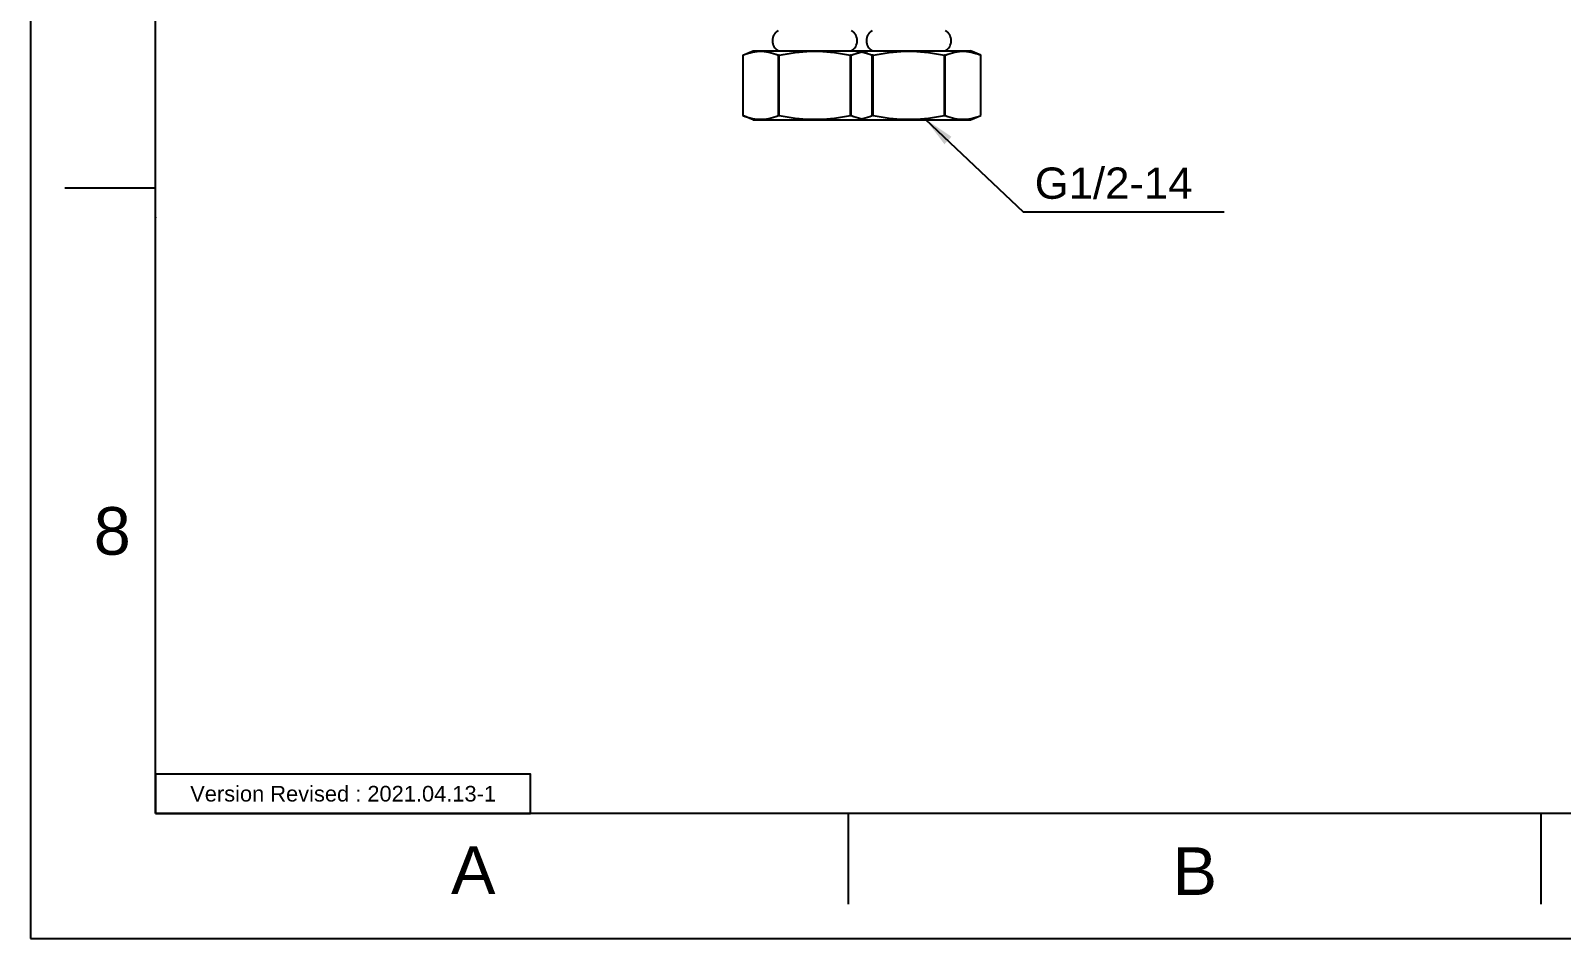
# Model space of a CAD drawing. Header units: millimetres. Extents: x 4210 to 4804, y 1409 to 2249.
# Drawn here: x 4209.8 to 4454.7, y 1409.4 to 1554.6 of the extents above; entities that cross this region are included whole.
import ezdxf

# ---------------------------------------------------------------- set-up
doc = ezdxf.new("R2010")
doc.units = ezdxf.units.MM
doc.layers.add('7_ALL_FEATURES', color=7, linetype='Continuous')
doc.layers.add('TEXT', color=2, linetype='Continuous')
doc.layers.add('DIM_', color=3, linetype='Continuous', lineweight=9)
doc.styles.get("Standard").update_dxf_attribs({"font": 'arial.ttf'})
doc.dimstyles.new('사본 STANDARD', dxfattribs={"dimscale": 0, "dimtxt": 5, "dimasz": 5, "dimexe": 1.25, "dimexo": 0.625, "dimtad": 3, "dimtoh": 1, "dimdsep": 46, "dimtxsty": 'Standard', "dimcen": 2.5, "dimclrd": 3, "dimclre": 3, "dimclrt": 4, "dimadec": 0, "dimazin": 0, "dimtfac": 1, "dimtmove": 0, "dimatfit": 3, "dimfxl": 1, "dimtolj": 1, "dimtzin": 0, "dimarcsym": 0})

msp = doc.modelspace()

# ---------------------------------------------------------------- linework, layer by layer
at = {"color": 7, "linetype": 'Continuous'}
for p, q in [((4209.75, 2249.4), (4209.75, 1409.4)), ((4229.75, 1529.4), (4215.22, 1529.4)), ((4340.56, 1429.4), (4340.56, 1414.86)), ((4451.36, 1429.4), (4451.36, 1414.86)), ((4209.75, 1409.4), (4803.75, 1409.4))]:
    msp.add_line(p, q, dxfattribs=at)
at = {"linetype": 'Continuous'}
for p, q in [((4229.75, 1429.4), (4229.75, 2229.4)), ((4783.75, 1429.4), (4229.75, 1429.4))]:
    msp.add_line(p, q, dxfattribs=at)
msp.add_lwpolyline([(4229.75, 1429.4), (4289.75, 1429.4), (4289.75, 1435.65), (4229.75, 1435.65)], close=True)
msp.add_point((4229.75, 1524.7))
msp.add_point((4229.75, 1524.7))
at = {"layer": '7_ALL_FEATURES', "color": 7, "linetype": 'Continuous'}
for p, q in [((4323.69, 1550.69), (4325.36, 1551.37)), ((4323.69, 1550.69), (4323.69, 1541.04)), ((4323.69, 1550.69), (4323.69, 1550.69)), ((4325.36, 1551.37), (4360.1, 1551.37)), ((4329.52, 1550.69), (4329.38, 1550.69)), ((4329.38, 1541.04), (4329.38, 1550.69)), ((4329.52, 1541.04), (4329.52, 1550.69)), ((4334.58, 1551.3), (4335.21, 1551.3)), ((4335.21, 1551.3), (4335.85, 1551.3)), ((4341.05, 1550.69), (4340.91, 1550.69)), ((4340.91, 1541.04), (4340.91, 1550.69)), ((4341.05, 1541.04), (4341.05, 1550.69)), ((4344.56, 1550.69), (4344.41, 1550.69)), ((4344.41, 1541.04), (4344.41, 1550.69)), ((4344.56, 1541.04), (4344.56, 1550.69)), ((4349.62, 1551.3), (4350.25, 1551.3)), ((4350.25, 1551.3), (4350.88, 1551.3)), ((4356.08, 1550.69), (4355.94, 1550.69)), ((4355.94, 1541.04), (4355.94, 1550.69)), ((4356.08, 1541.04), (4356.08, 1550.69)), ((4361.78, 1550.69), (4360.1, 1551.37)), ((4361.78, 1550.69), (4361.78, 1550.69)), ((4361.78, 1541.04), (4361.78, 1550.69)), ((4325.36, 1540.35), (4323.69, 1541.04)), ((4323.69, 1541.04), (4323.69, 1541.04)), ((4327.1, 1540.45), (4327.47, 1540.49)), ((4327.47, 1540.49), (4327.85, 1540.56)), ((4329.52, 1541.04), (4329.38, 1541.04)), ((4334.58, 1540.43), (4335.21, 1540.42)), ((4335.21, 1540.42), (4335.85, 1540.43)), ((4341.05, 1541.04), (4340.91, 1541.04)), ((4342.58, 1540.56), (4342.96, 1540.49)), ((4344.56, 1541.04), (4344.41, 1541.04)), ((4349.62, 1540.43), (4350.25, 1540.42)), ((4350.25, 1540.42), (4350.88, 1540.43)), ((4356.08, 1541.04), (4355.94, 1541.04)), ((4357.62, 1540.56), (4357.99, 1540.49)), ((4360.1, 1540.35), (4361.78, 1541.04)), ((4361.78, 1541.04), (4361.78, 1541.04)), ((4325.36, 1540.35), (4360.1, 1540.35))]:
    msp.add_line(p, q, dxfattribs=at)
for points in [[(4323.69, 1550.69), (4324.08, 1550.84), (4324.46, 1550.97)], [(4324.46, 1550.97), (4324.85, 1551.08), (4325.22, 1551.17), (4325.6, 1551.23), (4325.97, 1551.28)], [(4325.97, 1551.28), (4326.35, 1551.3), (4326.72, 1551.3), (4327.1, 1551.28), (4327.47, 1551.23), (4327.85, 1551.17), (4328.22, 1551.08), (4328.61, 1550.97)], [(4328.61, 1550.97), (4328.99, 1550.84), (4329.38, 1550.69)], [(4329.52, 1550.69), (4330.16, 1550.81), (4330.8, 1550.92), (4331.44, 1551.02), (4332.07, 1551.11), (4332.69, 1551.18), (4333.32, 1551.23), (4333.95, 1551.27), (4334.58, 1551.3)], [(4335.85, 1551.3), (4336.48, 1551.27), (4337.11, 1551.23), (4337.74, 1551.18), (4338.36, 1551.11), (4338.99, 1551.02), (4339.63, 1550.92), (4340.26, 1550.81), (4340.91, 1550.69)], [(4341.05, 1550.69), (4341.44, 1550.84), (4341.82, 1550.97)], [(4341.76, 1551.3), (4342.13, 1551.28), (4342.51, 1551.23), (4342.88, 1551.17), (4343.26, 1551.08), (4343.64, 1550.97)], [(4341.82, 1550.97), (4342.21, 1551.08), (4342.58, 1551.17), (4342.96, 1551.23), (4343.33, 1551.28), (4343.71, 1551.3)], [(4343.64, 1550.97), (4344.03, 1550.84), (4344.41, 1550.69)], [(4344.56, 1550.69), (4345.2, 1550.81), (4345.84, 1550.92), (4346.47, 1551.02), (4347.1, 1551.11), (4347.73, 1551.18), (4348.36, 1551.23), (4348.99, 1551.27), (4349.62, 1551.3)], [(4350.88, 1551.3), (4351.51, 1551.27), (4352.14, 1551.23), (4352.77, 1551.18), (4353.4, 1551.11), (4354.03, 1551.02), (4354.66, 1550.92), (4355.3, 1550.81), (4355.94, 1550.69)], [(4356.08, 1550.69), (4356.47, 1550.84), (4356.86, 1550.97)], [(4356.86, 1550.97), (4357.24, 1551.08), (4357.62, 1551.17), (4357.99, 1551.23), (4358.37, 1551.28), (4358.74, 1551.3), (4359.12, 1551.3), (4359.49, 1551.28)], [(4359.49, 1551.28), (4359.87, 1551.23), (4360.24, 1551.17), (4360.62, 1551.08), (4361, 1550.97)], [(4361, 1550.97), (4361.39, 1550.84), (4361.78, 1550.69)], [(4323.69, 1541.04), (4324.08, 1540.89), (4324.46, 1540.76)], [(4324.46, 1540.76), (4324.85, 1540.65), (4325.22, 1540.56), (4325.6, 1540.49), (4325.97, 1540.44)], [(4325.97, 1540.44), (4326.35, 1540.42), (4326.72, 1540.42), (4327.1, 1540.45)], [(4327.85, 1540.56), (4328.22, 1540.65), (4328.61, 1540.76), (4328.99, 1540.89), (4329.38, 1541.04)], [(4329.52, 1541.04), (4330.16, 1540.91), (4330.8, 1540.8), (4331.44, 1540.7), (4332.07, 1540.62), (4332.69, 1540.55), (4333.32, 1540.49), (4333.95, 1540.45), (4334.58, 1540.43)], [(4335.85, 1540.43), (4336.48, 1540.45), (4337.11, 1540.49), (4337.74, 1540.55), (4338.36, 1540.62), (4338.99, 1540.7), (4339.63, 1540.8), (4340.26, 1540.91), (4340.91, 1541.04)], [(4341.05, 1541.04), (4341.44, 1540.89), (4341.82, 1540.76), (4342.21, 1540.65), (4342.58, 1540.56)], [(4342.88, 1540.56), (4343.26, 1540.65), (4343.64, 1540.76)], [(4343.64, 1540.76), (4344.03, 1540.89), (4344.41, 1541.04)], [(4344.56, 1541.04), (4345.2, 1540.91), (4345.84, 1540.8), (4346.47, 1540.7), (4347.1, 1540.62), (4347.73, 1540.55), (4348.36, 1540.49), (4348.99, 1540.45), (4349.62, 1540.43)], [(4350.88, 1540.43), (4351.51, 1540.45), (4352.14, 1540.49), (4352.77, 1540.55), (4353.4, 1540.62), (4354.03, 1540.7), (4354.66, 1540.8), (4355.3, 1540.91), (4355.94, 1541.04)], [(4356.08, 1541.04), (4356.47, 1540.89), (4356.86, 1540.76), (4357.24, 1540.65), (4357.62, 1540.56)], [(4357.99, 1540.49), (4358.37, 1540.44), (4358.74, 1540.42)], [(4358.74, 1540.42), (4359.12, 1540.42), (4359.49, 1540.45)], [(4359.49, 1540.45), (4359.87, 1540.49), (4360.24, 1540.56), (4360.62, 1540.65), (4361, 1540.76)], [(4361, 1540.76), (4361.39, 1540.89), (4361.78, 1541.04)]]:
    msp.add_lwpolyline(points, dxfattribs=at)
for centre, start, end in [((4330.34, 1552.99), 121.9344, 238.0656), ((4340.09, 1552.99), 301.9344, 58.0656), ((4345.37, 1552.99), 121.9344, 238.0656), ((4355.13, 1552.99), 301.9344, 58.0656)]:
    msp.add_arc(centre, 1.9, start, end, dxfattribs=at)

# ---------------------------------------------------------------- texts
at = {"char_height": 7.62, "attachment_point": 5}
for s, width, insert in [('8', 50, (4222.82, 1474.53)), ('A', 10, (4280.57, 1420.33)), ('B', 10, (4396.02, 1420.16))]:
    msp.add_mtext_dynamic_manual_height_columns(s, width=width, gutter_width=12.5, heights=[0], dxfattribs=dict(at, insert=insert))
at = {"layer": 'DIM_', "color": 4, "insert": (4370.4, 1532.71), "char_height": 5, "attachment_point": 1}
msp.add_mtext_dynamic_manual_height_columns('G1/2-14', width=41.5111, gutter_width=12.5, heights=[0], dxfattribs=at)
at = {"layer": 'TEXT', "insert": (4259.75, 1432.53), "char_height": 2.5, "attachment_point": 5}
msp.add_mtext_dynamic_manual_height_columns('Version Revised : 2021.04.13-1', width=60, gutter_width=12.5, heights=[0], dxfattribs=at)

# ---------------------------------------------------------------- leaders
at = {"layer": 'DIM_'}
msp.add_leader([(4352.89, 1540.47), (4368.57, 1525.62), (4400.72, 1525.62)], dimstyle='사본 STANDARD', override={"dimscale": 1, "dimtad": 0}, dxfattribs=at)

doc.saveas('drawing.dxf')
